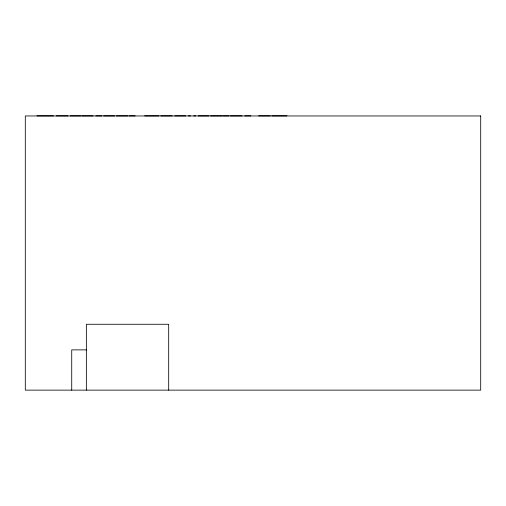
<?xml version="1.0" encoding="UTF-8"?>
<svg xmlns="http://www.w3.org/2000/svg" width="506" height="506" viewBox="0 0 506 506"><rect width="100%" height="100%" fill="white"/><g stroke="black" fill="none" stroke-linecap="round" stroke-linejoin="round"><path stroke-width="0.76" d="M36.919 115.868L53.516 115.868M56.21 115.868L68.152 115.868M70.182 115.868L80.644 115.868M81.586 115.868L93.117 115.868M95.779 115.868L101.921 115.868M103.597 115.868L114.71 115.868M116.323 115.868L128.088 115.868M129.327 115.868L135.197 115.868M144.589 115.868L158.973 115.868M160.75 115.868L172.274 115.868M174.715 115.868L185.828 115.868M188.365 115.868L190.49 115.868M193.671 115.868L195.828 115.868M198.175 115.868L208.978 115.868M210.515 115.868L222.45 115.868M223.241 115.868L229.11 115.868M230.375 115.868L242.14 115.868M244.721 115.868L250.862 115.868M258.604 115.868L270.274 115.868M271.766 115.868L286.972 115.868M86.703 349.88L71.725 349.88L71.725 390.132M168.688 390.132L168.688 324.27L86.362 324.27L86.362 390.132M480.7 115.963L25.3 115.963L25.3 390.132L480.7 390.132L480.7 115.963"/></g></svg>
